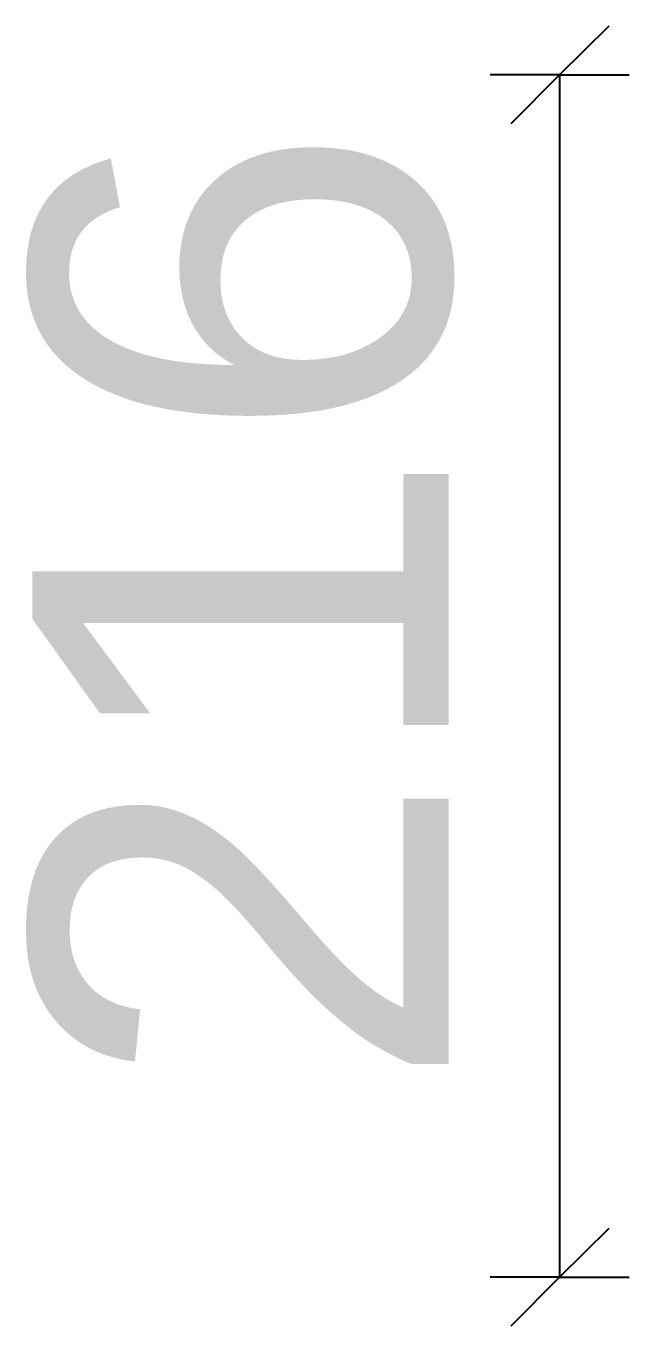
# Model space of a CAD drawing. Extents: x 0 to 98, y 3 to 248.
# Drawn here: x 39.6179 to 39.7265, y 90.1224 to 90.3563 of the extents above; entities that cross this region are included whole.
import ezdxf

# ---------------------------------------------------------------- set-up
doc = ezdxf.new("R2010")
doc.units = 0
doc.layers.add('dim_all', color=7, linetype='CONTINUOUS')
doc.styles.add('STRUDS_Arial', font='ARIAL.TTF', dxfattribs={"height": 0.04})

msp = doc.modelspace()

# ---------------------------------------------------------------- linework, layer by layer
at = {"layer": 'dim_all'}
for p, q in [((39.714, 90.3475), (39.7229, 90.3563)), ((39.714, 90.3475), (39.7229, 90.3563)), ((39.714, 90.3475), (39.7015, 90.3475)), ((39.714, 90.3475), (39.7015, 90.3475)), ((39.714, 90.3475), (39.7052, 90.3387)), ((39.714, 90.3475), (39.7052, 90.3387)), ((39.714, 90.3475), (39.7265, 90.3475)), ((39.714, 90.3475), (39.714, 90.1312)), ((39.714, 90.3475), (39.7265, 90.3475)), ((39.714, 90.3475), (39.714, 90.1312)), ((39.714, 90.1312), (39.7229, 90.14)), ((39.714, 90.1312), (39.7229, 90.14)), ((39.714, 90.1312), (39.7015, 90.1312)), ((39.714, 90.1312), (39.7015, 90.1312)), ((39.714, 90.1312), (39.7052, 90.1224)), ((39.714, 90.1312), (39.7052, 90.1224)), ((39.714, 90.1312), (39.7265, 90.1312)), ((39.714, 90.1312), (39.7265, 90.1312))]:
    msp.add_line(p, q, dxfattribs=at)

# ---------------------------------------------------------------- texts
at = {"layer": 'dim_all', "style": 'STRUDS_Arial'}
msp.add_text('216', height=0.075, rotation=90, dxfattribs=at).set_placement((39.694, 90.1643))
msp.add_text('216', height=0.075, rotation=90, dxfattribs=at).set_placement((39.694, 90.1643))

doc.saveas('drawing.dxf')
